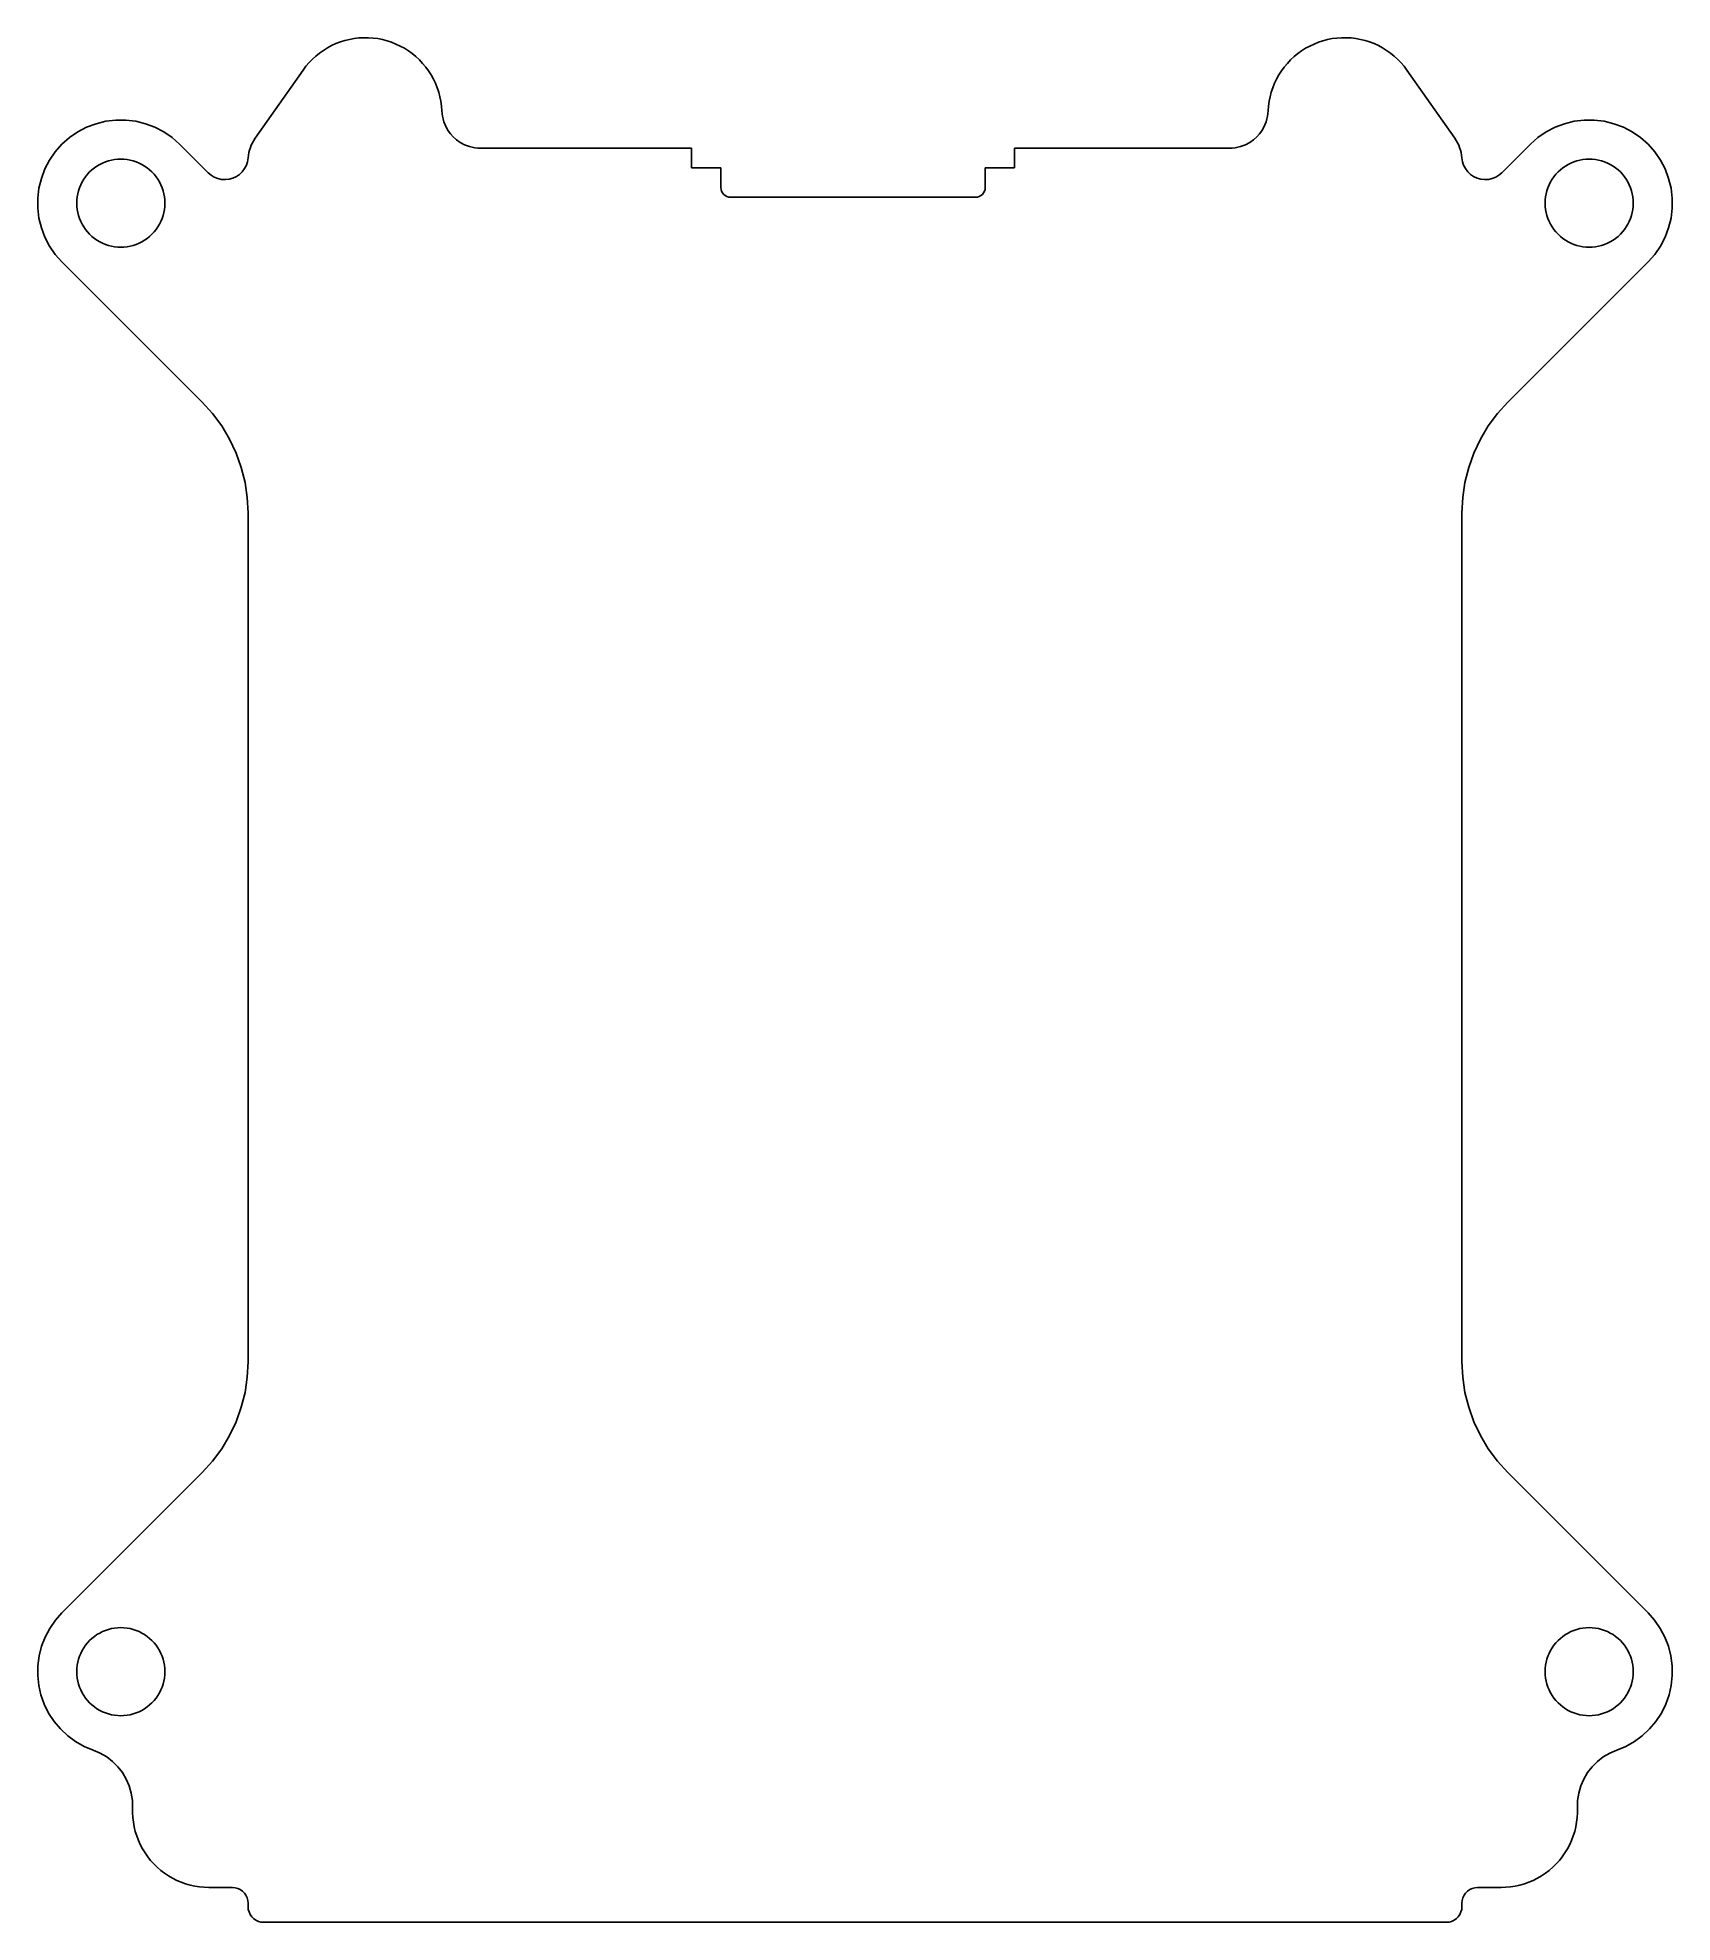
# Model space of a CAD drawing. Extents: x -137 to -53.5, y 848 to 944.3.
import ezdxf

# ---------------------------------------------------------------- set-up
doc = ezdxf.new("R2010")
doc.units = 0
doc.layers.add('CAP', color=7, linetype='CONTINUOUS')

msp = doc.modelspace()

# ---------------------------------------------------------------- linework, layer by layer
at = {"layer": 'CAP'}
for p, q in [((-120.829, 944.216, 0.01), (-121.067, 944.172, 0.01)), ((-120.59, 944.244, 0.01), (-120.829, 944.216, 0.01)), ((-120.348, 944.258, 0.01), (-120.59, 944.244, 0.01)), ((-120.104, 944.256, 0.01), (-120.348, 944.258, 0.01)), ((-119.861, 944.24, 0.01), (-120.104, 944.256, 0.01)), ((-119.623, 944.209, 0.01), (-119.861, 944.24, 0.01)), ((-119.386, 944.162, 0.01), (-119.623, 944.209, 0.01)), ((-70.877, 944.209, 0.01), (-71.114, 944.162, 0.01)), ((-70.639, 944.24, 0.01), (-70.877, 944.209, 0.01)), ((-70.396, 944.256, 0.01), (-70.639, 944.24, 0.01)), ((-70.152, 944.258, 0.01), (-70.396, 944.256, 0.01)), ((-69.91, 944.244, 0.01), (-70.152, 944.258, 0.01)), ((-69.671, 944.216, 0.01), (-69.91, 944.244, 0.01)), ((-69.433, 944.172, 0.01), (-69.671, 944.216, 0.01)), ((-122.788, 943.321, 0.01), (-122.965, 943.159, 0.01)), ((-122.601, 943.471, 0.01), (-122.788, 943.321, 0.01)), ((-122.403, 943.611, 0.01), (-122.601, 943.471, 0.01)), ((-122.195, 943.739, 0.01), (-122.403, 943.611, 0.01)), ((-121.981, 943.854, 0.01), (-122.195, 943.739, 0.01)), ((-121.762, 943.955, 0.01), (-121.981, 943.854, 0.01)), ((-121.536, 944.041, 0.01), (-121.762, 943.955, 0.01)), ((-121.304, 944.114, 0.01), (-121.536, 944.041, 0.01)), ((-121.067, 944.172, 0.01), (-121.304, 944.114, 0.01)), ((-119.15, 944.101, 0.01), (-119.386, 944.162, 0.01)), ((-118.918, 944.025, 0.01), (-119.15, 944.101, 0.01)), ((-118.694, 943.935, 0.01), (-118.918, 944.025, 0.01)), ((-118.476, 943.832, 0.01), (-118.694, 943.935, 0.01)), ((-118.263, 943.715, 0.01), (-118.476, 943.832, 0.01)), ((-118.057, 943.584, 0.01), (-118.263, 943.715, 0.01)), ((-117.861, 943.442, 0.01), (-118.057, 943.584, 0.01)), ((-117.675, 943.289, 0.01), (-117.861, 943.442, 0.01)), ((-117.499, 943.123, 0.01), (-117.675, 943.289, 0.01)), ((-72.825, 943.289, 0.01), (-73.001, 943.123, 0.01)), ((-72.639, 943.442, 0.01), (-72.825, 943.289, 0.01)), ((-72.443, 943.584, 0.01), (-72.639, 943.442, 0.01)), ((-72.237, 943.715, 0.01), (-72.443, 943.584, 0.01)), ((-72.024, 943.832, 0.01), (-72.237, 943.715, 0.01)), ((-71.806, 943.935, 0.01), (-72.024, 943.832, 0.01)), ((-71.582, 944.025, 0.01), (-71.806, 943.935, 0.01)), ((-71.35, 944.101, 0.01), (-71.582, 944.025, 0.01)), ((-71.114, 944.162, 0.01), (-71.35, 944.101, 0.01)), ((-69.196, 944.114, 0.01), (-69.433, 944.172, 0.01)), ((-68.964, 944.041, 0.01), (-69.196, 944.114, 0.01)), ((-68.738, 943.955, 0.01), (-68.964, 944.041, 0.01)), ((-68.519, 943.854, 0.01), (-68.738, 943.955, 0.01)), ((-68.305, 943.739, 0.01), (-68.519, 943.854, 0.01)), ((-68.097, 943.611, 0.01), (-68.305, 943.739, 0.01)), ((-67.899, 943.471, 0.01), (-68.097, 943.611, 0.01)), ((-67.712, 943.321, 0.01), (-67.899, 943.471, 0.01)), ((-67.535, 943.159, 0.01), (-67.712, 943.321, 0.01)), ((-123.44, 942.604, 0.01), (-125.886, 939.127, 0.01)), ((-123.291, 942.8, 0.01), (-123.44, 942.604, 0.01)), ((-123.133, 942.986, 0.01), (-123.291, 942.8, 0.01)), ((-122.965, 943.159, 0.01), (-123.133, 942.986, 0.01)), ((-117.332, 942.946, 0.01), (-117.499, 943.123, 0.01)), ((-117.176, 942.759, 0.01), (-117.332, 942.946, 0.01)), ((-117.033, 942.564, 0.01), (-117.176, 942.759, 0.01)), ((-116.903, 942.361, 0.01), (-117.033, 942.564, 0.01)), ((-116.785, 942.148, 0.01), (-116.903, 942.361, 0.01)), ((-73.597, 942.361, 0.01), (-73.715, 942.148, 0.01)), ((-73.467, 942.564, 0.01), (-73.597, 942.361, 0.01)), ((-73.324, 942.759, 0.01), (-73.467, 942.564, 0.01)), ((-73.168, 942.946, 0.01), (-73.324, 942.759, 0.01)), ((-73.001, 943.123, 0.01), (-73.168, 942.946, 0.01)), ((-67.367, 942.986, 0.01), (-67.535, 943.159, 0.01)), ((-67.209, 942.8, 0.01), (-67.367, 942.986, 0.01)), ((-67.06, 942.604, 0.01), (-67.209, 942.8, 0.01)), ((-64.614, 939.127, 0.01), (-67.06, 942.604, 0.01)), ((-116.68, 941.928, 0.01), (-116.785, 942.148, 0.01)), ((-116.589, 941.703, 0.01), (-116.68, 941.928, 0.01)), ((-116.513, 941.476, 0.01), (-116.589, 941.703, 0.01)), ((-116.452, 941.245, 0.01), (-116.513, 941.476, 0.01)), ((-73.987, 941.476, 0.01), (-74.048, 941.245, 0.01)), ((-73.911, 941.703, 0.01), (-73.987, 941.476, 0.01)), ((-73.82, 941.928, 0.01), (-73.911, 941.703, 0.01)), ((-73.715, 942.148, 0.01), (-73.82, 941.928, 0.01)), ((-116.405, 941.009, 0.01), (-116.452, 941.245, 0.01)), ((-116.372, 940.769, 0.01), (-116.405, 941.009, 0.01)), ((-116.354, 940.525, 0.01), (-116.372, 940.769, 0.01)), ((-116.343, 940.388, 0.01), (-116.354, 940.525, 0.01)), ((-116.323, 940.25, 0.01), (-116.343, 940.388, 0.01)), ((-74.157, 940.388, 0.01), (-74.177, 940.25, 0.01)), ((-74.146, 940.525, 0.01), (-74.157, 940.388, 0.01)), ((-74.128, 940.769, 0.01), (-74.146, 940.525, 0.01)), ((-74.095, 941.009, 0.01), (-74.128, 940.769, 0.01)), ((-74.048, 941.245, 0.01), (-74.095, 941.009, 0.01)), ((-134.948, 939.447, 0.01), (-135.371, 939.154, 0.01)), ((-134.495, 939.684, 0.01), (-134.948, 939.447, 0.01)), ((-134.013, 939.867, 0.01), (-134.495, 939.684, 0.01)), ((-133.517, 939.989, 0.01), (-134.013, 939.867, 0.01)), ((-133.005, 940.052, 0.01), (-133.517, 939.989, 0.01)), ((-132.495, 940.052, 0.01), (-133.005, 940.052, 0.01)), ((-131.983, 939.989, 0.01), (-132.495, 940.052, 0.01)), ((-131.487, 939.867, 0.01), (-131.983, 939.989, 0.01)), ((-131.005, 939.684, 0.01), (-131.487, 939.867, 0.01)), ((-130.552, 939.447, 0.01), (-131.005, 939.684, 0.01)), ((-130.133, 939.158, 0.01), (-130.552, 939.447, 0.01)), ((-116.292, 940.108, 0.01), (-116.323, 940.25, 0.01)), ((-116.248, 939.963, 0.01), (-116.292, 940.108, 0.01)), ((-116.19, 939.812, 0.01), (-116.248, 939.963, 0.01)), ((-116.114, 939.658, 0.01), (-116.19, 939.812, 0.01)), ((-116.021, 939.501, 0.01), (-116.114, 939.658, 0.01)), ((-115.905, 939.346, 0.01), (-116.021, 939.501, 0.01)), ((-74.479, 939.501, 0.01), (-74.595, 939.346, 0.01)), ((-74.386, 939.658, 0.01), (-74.479, 939.501, 0.01)), ((-74.31, 939.812, 0.01), (-74.386, 939.658, 0.01)), ((-74.252, 939.963, 0.01), (-74.31, 939.812, 0.01)), ((-74.208, 940.108, 0.01), (-74.252, 939.963, 0.01)), ((-74.177, 940.25, 0.01), (-74.208, 940.108, 0.01)), ((-59.948, 939.447, 0.01), (-60.367, 939.158, 0.01)), ((-59.495, 939.684, 0.01), (-59.948, 939.447, 0.01)), ((-59.013, 939.867, 0.01), (-59.495, 939.684, 0.01)), ((-58.517, 939.989, 0.01), (-59.013, 939.867, 0.01)), ((-58.005, 940.052, 0.01), (-58.517, 939.989, 0.01)), ((-57.495, 940.052, 0.01), (-58.005, 940.052, 0.01)), ((-56.983, 939.989, 0.01), (-57.495, 940.052, 0.01)), ((-56.487, 939.867, 0.01), (-56.983, 939.989, 0.01)), ((-56.005, 939.684, 0.01), (-56.487, 939.867, 0.01)), ((-55.552, 939.447, 0.01), (-56.005, 939.684, 0.01)), ((-55.129, 939.154, 0.01), (-55.552, 939.447, 0.01)), ((-136.095, 938.43, 0.01), (-136.387, 938.007, 0.01)), ((-135.755, 938.815, 0.01), (-136.095, 938.43, 0.01)), ((-135.371, 939.154, 0.01), (-135.755, 938.815, 0.01)), ((-129.745, 938.815, 0.01), (-130.133, 939.158, 0.01)), ((-128.29, 937.36, 0.01), (-129.745, 938.815, 0.01)), ((-126.175, 938.519, 0.01), (-126.207, 938.388, 0.01)), ((-126.134, 938.648, 0.01), (-126.175, 938.519, 0.01)), ((-126.084, 938.774, 0.01), (-126.134, 938.648, 0.01)), ((-126.026, 938.895, 0.01), (-126.084, 938.774, 0.01)), ((-125.96, 939.013, 0.01), (-126.026, 938.895, 0.01)), ((-125.886, 939.127, 0.01), (-125.96, 939.013, 0.01)), ((-115.767, 939.192, 0.01), (-115.905, 939.346, 0.01)), ((-115.603, 939.047, 0.01), (-115.767, 939.192, 0.01)), ((-115.412, 938.911, 0.01), (-115.603, 939.047, 0.01)), ((-115.19, 938.792, 0.01), (-115.412, 938.911, 0.01)), ((-114.939, 938.696, 0.01), (-115.19, 938.792, 0.01)), ((-114.661, 938.636, 0.01), (-114.939, 938.696, 0.01)), ((-114.512, 938.619, 0.01), (-114.661, 938.636, 0.01)), ((-114.355, 938.609, 0.01), (-114.512, 938.619, 0.01)), ((-103.6, 938.609, 0.01), (-114.355, 938.609, 0.01)), ((-103.6, 937.609, 0.01), (-103.6, 938.609, 0.01)), ((-76.145, 938.609, 0.01), (-87.1, 938.609, 0.01)), ((-87.1, 938.609, 0.01), (-87.1, 937.609, 0.01)), ((-75.988, 938.619, 0.01), (-76.145, 938.609, 0.01)), ((-75.839, 938.636, 0.01), (-75.988, 938.619, 0.01)), ((-75.561, 938.696, 0.01), (-75.839, 938.636, 0.01)), ((-75.31, 938.792, 0.01), (-75.561, 938.696, 0.01)), ((-75.088, 938.911, 0.01), (-75.31, 938.792, 0.01)), ((-74.897, 939.047, 0.01), (-75.088, 938.911, 0.01)), ((-74.733, 939.192, 0.01), (-74.897, 939.047, 0.01)), ((-74.595, 939.346, 0.01), (-74.733, 939.192, 0.01)), ((-64.54, 939.013, 0.01), (-64.614, 939.127, 0.01)), ((-64.474, 938.895, 0.01), (-64.54, 939.013, 0.01)), ((-64.416, 938.774, 0.01), (-64.474, 938.895, 0.01)), ((-64.366, 938.648, 0.01), (-64.416, 938.774, 0.01)), ((-64.325, 938.519, 0.01), (-64.366, 938.648, 0.01)), ((-64.293, 938.388, 0.01), (-64.325, 938.519, 0.01)), ((-60.755, 938.815, 0.01), (-62.21, 937.36, 0.01)), ((-60.367, 939.158, 0.01), (-60.755, 938.815, 0.01)), ((-54.745, 938.815, 0.01), (-55.129, 939.154, 0.01)), ((-54.405, 938.43, 0.01), (-54.745, 938.815, 0.01)), ((-54.113, 938.007, 0.01), (-54.405, 938.43, 0.01)), ((-136.625, 937.554, 0.01), (-136.808, 937.073, 0.01)), ((-136.387, 938.007, 0.01), (-136.625, 937.554, 0.01)), ((-134.341, 937.4, 0.01), (-134.222, 937.51, 0.01)), ((-134.222, 937.51, 0.01), (-134.098, 937.611, 0.01)), ((-134.098, 937.611, 0.01), (-133.967, 937.702, 0.01)), ((-133.967, 937.702, 0.01), (-133.829, 937.784, 0.01)), ((-133.829, 937.784, 0.01), (-133.684, 937.856, 0.01)), ((-133.684, 937.856, 0.01), (-133.535, 937.918, 0.01)), ((-133.535, 937.918, 0.01), (-133.385, 937.968, 0.01)), ((-133.385, 937.968, 0.01), (-133.229, 938.007, 0.01)), ((-133.229, 938.007, 0.01), (-133.07, 938.036, 0.01)), ((-133.07, 938.036, 0.01), (-132.909, 938.054, 0.01)), ((-132.909, 938.054, 0.01), (-132.75, 938.059, 0.01)), ((-132.75, 938.059, 0.01), (-132.591, 938.054, 0.01)), ((-132.591, 938.054, 0.01), (-132.43, 938.036, 0.01)), ((-132.43, 938.036, 0.01), (-132.271, 938.007, 0.01)), ((-132.271, 938.007, 0.01), (-132.115, 937.968, 0.01)), ((-132.115, 937.968, 0.01), (-131.965, 937.918, 0.01)), ((-131.965, 937.918, 0.01), (-131.816, 937.856, 0.01)), ((-131.816, 937.856, 0.01), (-131.671, 937.784, 0.01)), ((-131.671, 937.784, 0.01), (-131.533, 937.702, 0.01)), ((-131.533, 937.702, 0.01), (-131.402, 937.611, 0.01)), ((-131.402, 937.611, 0.01), (-131.278, 937.51, 0.01)), ((-131.278, 937.51, 0.01), (-131.159, 937.4, 0.01)), ((-126.426, 937.569, 0.01), (-126.543, 937.413, 0.01)), ((-126.336, 937.742, 0.01), (-126.426, 937.569, 0.01)), ((-126.276, 937.926, 0.01), (-126.336, 937.742, 0.01)), ((-126.245, 938.121, 0.01), (-126.276, 937.926, 0.01)), ((-126.23, 938.256, 0.01), (-126.245, 938.121, 0.01)), ((-126.207, 938.388, 0.01), (-126.23, 938.256, 0.01)), ((-102.1, 937.609, 0.01), (-103.6, 937.609, 0.01)), ((-102.1, 936.609, 0.01), (-102.1, 937.609, 0.01)), ((-87.1, 937.609, 0.01), (-88.6, 937.609, 0.01)), ((-88.6, 937.609, 0.01), (-88.6, 936.609, 0.01)), ((-64.27, 938.256, 0.01), (-64.293, 938.388, 0.01)), ((-64.255, 938.121, 0.01), (-64.27, 938.256, 0.01)), ((-64.224, 937.926, 0.01), (-64.255, 938.121, 0.01)), ((-64.164, 937.742, 0.01), (-64.224, 937.926, 0.01)), ((-64.074, 937.569, 0.01), (-64.164, 937.742, 0.01)), ((-63.957, 937.413, 0.01), (-64.074, 937.569, 0.01)), ((-59.341, 937.4, 0.01), (-59.222, 937.51, 0.01)), ((-59.222, 937.51, 0.01), (-59.098, 937.611, 0.01)), ((-59.098, 937.611, 0.01), (-58.967, 937.702, 0.01)), ((-58.967, 937.702, 0.01), (-58.829, 937.784, 0.01)), ((-58.829, 937.784, 0.01), (-58.684, 937.856, 0.01)), ((-58.684, 937.856, 0.01), (-58.535, 937.918, 0.01)), ((-58.535, 937.918, 0.01), (-58.385, 937.968, 0.01)), ((-58.385, 937.968, 0.01), (-58.229, 938.007, 0.01)), ((-58.229, 938.007, 0.01), (-58.07, 938.036, 0.01)), ((-58.07, 938.036, 0.01), (-57.909, 938.054, 0.01)), ((-57.909, 938.054, 0.01), (-57.75, 938.059, 0.01)), ((-57.75, 938.059, 0.01), (-57.591, 938.054, 0.01)), ((-57.591, 938.054, 0.01), (-57.43, 938.036, 0.01)), ((-57.43, 938.036, 0.01), (-57.271, 938.007, 0.01)), ((-57.271, 938.007, 0.01), (-57.115, 937.968, 0.01)), ((-57.115, 937.968, 0.01), (-56.965, 937.918, 0.01)), ((-56.965, 937.918, 0.01), (-56.816, 937.856, 0.01)), ((-56.816, 937.856, 0.01), (-56.671, 937.784, 0.01)), ((-56.671, 937.784, 0.01), (-56.533, 937.702, 0.01)), ((-56.533, 937.702, 0.01), (-56.402, 937.611, 0.01)), ((-56.402, 937.611, 0.01), (-56.278, 937.51, 0.01)), ((-56.278, 937.51, 0.01), (-56.159, 937.4, 0.01)), ((-53.875, 937.554, 0.01), (-54.113, 938.007, 0.01)), ((-53.692, 937.073, 0.01), (-53.875, 937.554, 0.01)), ((-136.93, 936.577, 0.01), (-136.992, 936.065, 0.01)), ((-136.808, 937.073, 0.01), (-136.93, 936.577, 0.01)), ((-134.909, 936.444, 0.01), (-134.858, 936.595, 0.01)), ((-134.858, 936.595, 0.01), (-134.797, 936.743, 0.01)), ((-134.797, 936.743, 0.01), (-134.724, 936.888, 0.01)), ((-134.724, 936.888, 0.01), (-134.642, 937.027, 0.01)), ((-134.642, 937.027, 0.01), (-134.551, 937.157, 0.01)), ((-134.551, 937.157, 0.01), (-134.451, 937.282, 0.01)), ((-134.451, 937.282, 0.01), (-134.341, 937.4, 0.01)), ((-131.159, 937.4, 0.01), (-131.049, 937.282, 0.01)), ((-131.049, 937.282, 0.01), (-130.949, 937.157, 0.01)), ((-130.949, 937.157, 0.01), (-130.858, 937.027, 0.01)), ((-130.858, 937.027, 0.01), (-130.776, 936.888, 0.01)), ((-130.776, 936.888, 0.01), (-130.703, 936.743, 0.01)), ((-130.703, 936.743, 0.01), (-130.642, 936.595, 0.01)), ((-130.642, 936.595, 0.01), (-130.591, 936.444, 0.01)), ((-128.139, 937.232, 0.01), (-128.29, 937.36, 0.01)), ((-127.973, 937.133, 0.01), (-128.139, 937.232, 0.01)), ((-127.792, 937.061, 0.01), (-127.973, 937.133, 0.01)), ((-127.601, 937.019, 0.01), (-127.792, 937.061, 0.01)), ((-127.405, 937.009, 0.01), (-127.601, 937.019, 0.01)), ((-127.211, 937.031, 0.01), (-127.405, 937.009, 0.01)), ((-127.023, 937.084, 0.01), (-127.211, 937.031, 0.01)), ((-126.846, 937.167, 0.01), (-127.023, 937.084, 0.01)), ((-126.685, 937.278, 0.01), (-126.846, 937.167, 0.01)), ((-126.543, 937.413, 0.01), (-126.685, 937.278, 0.01)), ((-102.09, 936.51, 0.01), (-102.1, 936.609, 0.01)), ((-102.062, 936.418, 0.01), (-102.09, 936.51, 0.01)), ((-88.61, 936.51, 0.01), (-88.638, 936.418, 0.01)), ((-88.6, 936.609, 0.01), (-88.61, 936.51, 0.01)), ((-63.815, 937.278, 0.01), (-63.957, 937.413, 0.01)), ((-63.654, 937.167, 0.01), (-63.815, 937.278, 0.01)), ((-63.477, 937.084, 0.01), (-63.654, 937.167, 0.01)), ((-63.289, 937.031, 0.01), (-63.477, 937.084, 0.01)), ((-63.095, 937.009, 0.01), (-63.289, 937.031, 0.01)), ((-62.899, 937.019, 0.01), (-63.095, 937.009, 0.01)), ((-62.708, 937.061, 0.01), (-62.899, 937.019, 0.01)), ((-62.527, 937.133, 0.01), (-62.708, 937.061, 0.01)), ((-62.361, 937.232, 0.01), (-62.527, 937.133, 0.01)), ((-62.21, 937.36, 0.01), (-62.361, 937.232, 0.01)), ((-59.909, 936.444, 0.01), (-59.858, 936.595, 0.01)), ((-59.858, 936.595, 0.01), (-59.797, 936.743, 0.01)), ((-59.797, 936.743, 0.01), (-59.724, 936.888, 0.01)), ((-59.724, 936.888, 0.01), (-59.642, 937.027, 0.01)), ((-59.642, 937.027, 0.01), (-59.551, 937.157, 0.01)), ((-59.551, 937.157, 0.01), (-59.451, 937.282, 0.01)), ((-59.451, 937.282, 0.01), (-59.341, 937.4, 0.01)), ((-56.159, 937.4, 0.01), (-56.049, 937.282, 0.01)), ((-56.049, 937.282, 0.01), (-55.949, 937.157, 0.01)), ((-55.949, 937.157, 0.01), (-55.858, 937.027, 0.01)), ((-55.858, 937.027, 0.01), (-55.776, 936.888, 0.01)), ((-55.776, 936.888, 0.01), (-55.703, 936.743, 0.01)), ((-55.703, 936.743, 0.01), (-55.642, 936.595, 0.01)), ((-55.642, 936.595, 0.01), (-55.591, 936.444, 0.01)), ((-53.57, 936.577, 0.01), (-53.692, 937.073, 0.01)), ((-53.508, 936.065, 0.01), (-53.57, 936.577, 0.01)), ((-136.992, 936.065, 0.01), (-136.992, 935.554, 0.01)), ((-136.992, 935.554, 0.01), (-136.93, 935.042, 0.01)), ((-135, 935.809, 0.01), (-134.993, 935.973, 0.01)), ((-134.993, 935.645, 0.01), (-135, 935.809, 0.01)), ((-134.993, 935.973, 0.01), (-134.976, 936.134, 0.01)), ((-134.976, 935.485, 0.01), (-134.993, 935.645, 0.01)), ((-134.976, 936.134, 0.01), (-134.948, 936.291, 0.01)), ((-134.948, 936.291, 0.01), (-134.909, 936.444, 0.01)), ((-130.591, 936.444, 0.01), (-130.552, 936.291, 0.01)), ((-130.552, 936.291, 0.01), (-130.524, 936.134, 0.01)), ((-130.524, 936.134, 0.01), (-130.507, 935.973, 0.01)), ((-130.507, 935.645, 0.01), (-130.524, 935.485, 0.01)), ((-130.507, 935.973, 0.01), (-130.5, 935.809, 0.01)), ((-130.5, 935.809, 0.01), (-130.507, 935.645, 0.01)), ((-102.016, 936.332, 0.01), (-102.062, 936.418, 0.01)), ((-101.954, 936.256, 0.01), (-102.016, 936.332, 0.01)), ((-101.878, 936.194, 0.01), (-101.954, 936.256, 0.01)), ((-101.791, 936.148, 0.01), (-101.878, 936.194, 0.01)), ((-101.699, 936.12, 0.01), (-101.791, 936.148, 0.01)), ((-101.6, 936.109, 0.01), (-101.699, 936.12, 0.01)), ((-89.1, 936.109, 0.01), (-101.6, 936.109, 0.01)), ((-89.001, 936.12, 0.01), (-89.1, 936.109, 0.01)), ((-88.909, 936.148, 0.01), (-89.001, 936.12, 0.01)), ((-88.822, 936.194, 0.01), (-88.909, 936.148, 0.01)), ((-88.746, 936.256, 0.01), (-88.822, 936.194, 0.01)), ((-88.684, 936.332, 0.01), (-88.746, 936.256, 0.01)), ((-88.638, 936.418, 0.01), (-88.684, 936.332, 0.01)), ((-60, 935.809, 0.01), (-59.993, 935.973, 0.01)), ((-59.993, 935.645, 0.01), (-60, 935.809, 0.01)), ((-59.993, 935.973, 0.01), (-59.976, 936.134, 0.01)), ((-59.976, 935.485, 0.01), (-59.993, 935.645, 0.01)), ((-59.976, 936.134, 0.01), (-59.948, 936.291, 0.01)), ((-59.948, 936.291, 0.01), (-59.909, 936.444, 0.01)), ((-55.591, 936.444, 0.01), (-55.552, 936.291, 0.01)), ((-55.552, 936.291, 0.01), (-55.524, 936.134, 0.01)), ((-55.524, 936.134, 0.01), (-55.507, 935.973, 0.01)), ((-55.507, 935.645, 0.01), (-55.524, 935.485, 0.01)), ((-55.507, 935.973, 0.01), (-55.5, 935.809, 0.01)), ((-55.5, 935.809, 0.01), (-55.507, 935.645, 0.01)), ((-53.57, 935.042, 0.01), (-53.508, 935.554, 0.01)), ((-53.508, 935.554, 0.01), (-53.508, 936.065, 0.01)), ((-136.93, 935.042, 0.01), (-136.808, 934.546, 0.01)), ((-134.948, 935.328, 0.01), (-134.976, 935.485, 0.01)), ((-134.909, 935.175, 0.01), (-134.948, 935.328, 0.01)), ((-134.858, 935.024, 0.01), (-134.909, 935.175, 0.01)), ((-134.797, 934.876, 0.01), (-134.858, 935.024, 0.01)), ((-134.724, 934.731, 0.01), (-134.797, 934.876, 0.01)), ((-134.642, 934.592, 0.01), (-134.724, 934.731, 0.01)), ((-134.551, 934.461, 0.01), (-134.642, 934.592, 0.01)), ((-130.858, 934.592, 0.01), (-130.949, 934.461, 0.01)), ((-130.776, 934.731, 0.01), (-130.858, 934.592, 0.01)), ((-130.703, 934.876, 0.01), (-130.776, 934.731, 0.01)), ((-130.642, 935.024, 0.01), (-130.703, 934.876, 0.01)), ((-130.591, 935.175, 0.01), (-130.642, 935.024, 0.01)), ((-130.552, 935.328, 0.01), (-130.591, 935.175, 0.01)), ((-130.524, 935.485, 0.01), (-130.552, 935.328, 0.01)), ((-59.948, 935.328, 0.01), (-59.976, 935.485, 0.01)), ((-59.909, 935.175, 0.01), (-59.948, 935.328, 0.01)), ((-59.858, 935.024, 0.01), (-59.909, 935.175, 0.01)), ((-59.797, 934.876, 0.01), (-59.858, 935.024, 0.01)), ((-59.724, 934.731, 0.01), (-59.797, 934.876, 0.01)), ((-59.642, 934.592, 0.01), (-59.724, 934.731, 0.01)), ((-59.551, 934.461, 0.01), (-59.642, 934.592, 0.01)), ((-55.858, 934.592, 0.01), (-55.949, 934.461, 0.01)), ((-55.776, 934.731, 0.01), (-55.858, 934.592, 0.01)), ((-55.703, 934.876, 0.01), (-55.776, 934.731, 0.01)), ((-55.642, 935.024, 0.01), (-55.703, 934.876, 0.01)), ((-55.591, 935.175, 0.01), (-55.642, 935.024, 0.01)), ((-55.552, 935.328, 0.01), (-55.591, 935.175, 0.01)), ((-55.524, 935.485, 0.01), (-55.552, 935.328, 0.01)), ((-53.692, 934.546, 0.01), (-53.57, 935.042, 0.01)), ((-136.808, 934.546, 0.01), (-136.625, 934.065, 0.01)), ((-136.625, 934.065, 0.01), (-136.388, 933.612, 0.01)), ((-136.388, 933.612, 0.01), (-136.098, 933.193, 0.01)), ((-134.451, 934.337, 0.01), (-134.551, 934.461, 0.01)), ((-134.341, 934.219, 0.01), (-134.451, 934.337, 0.01)), ((-134.222, 934.109, 0.01), (-134.341, 934.219, 0.01)), ((-134.098, 934.008, 0.01), (-134.222, 934.109, 0.01)), ((-133.967, 933.917, 0.01), (-134.098, 934.008, 0.01)), ((-133.829, 933.835, 0.01), (-133.967, 933.917, 0.01)), ((-133.684, 933.763, 0.01), (-133.829, 933.835, 0.01)), ((-133.535, 933.701, 0.01), (-133.684, 933.763, 0.01)), ((-133.385, 933.651, 0.01), (-133.535, 933.701, 0.01)), ((-133.229, 933.611, 0.01), (-133.385, 933.651, 0.01)), ((-133.07, 933.583, 0.01), (-133.229, 933.611, 0.01)), ((-132.271, 933.611, 0.01), (-132.43, 933.583, 0.01)), ((-132.115, 933.651, 0.01), (-132.271, 933.611, 0.01)), ((-131.965, 933.701, 0.01), (-132.115, 933.651, 0.01)), ((-131.816, 933.763, 0.01), (-131.965, 933.701, 0.01)), ((-131.671, 933.835, 0.01), (-131.816, 933.763, 0.01)), ((-131.533, 933.917, 0.01), (-131.671, 933.835, 0.01)), ((-131.402, 934.008, 0.01), (-131.533, 933.917, 0.01)), ((-131.278, 934.109, 0.01), (-131.402, 934.008, 0.01)), ((-131.159, 934.219, 0.01), (-131.278, 934.109, 0.01)), ((-131.049, 934.337, 0.01), (-131.159, 934.219, 0.01)), ((-130.949, 934.461, 0.01), (-131.049, 934.337, 0.01)), ((-59.451, 934.337, 0.01), (-59.551, 934.461, 0.01)), ((-59.341, 934.219, 0.01), (-59.451, 934.337, 0.01)), ((-59.222, 934.109, 0.01), (-59.341, 934.219, 0.01)), ((-59.098, 934.008, 0.01), (-59.222, 934.109, 0.01)), ((-58.967, 933.917, 0.01), (-59.098, 934.008, 0.01)), ((-58.829, 933.835, 0.01), (-58.967, 933.917, 0.01)), ((-58.684, 933.763, 0.01), (-58.829, 933.835, 0.01)), ((-58.535, 933.701, 0.01), (-58.684, 933.763, 0.01)), ((-58.385, 933.651, 0.01), (-58.535, 933.701, 0.01)), ((-58.229, 933.611, 0.01), (-58.385, 933.651, 0.01)), ((-58.07, 933.583, 0.01), (-58.229, 933.611, 0.01)), ((-57.271, 933.611, 0.01), (-57.43, 933.583, 0.01)), ((-57.115, 933.651, 0.01), (-57.271, 933.611, 0.01)), ((-56.965, 933.701, 0.01), (-57.115, 933.651, 0.01)), ((-56.816, 933.763, 0.01), (-56.965, 933.701, 0.01)), ((-56.671, 933.835, 0.01), (-56.816, 933.763, 0.01)), ((-56.533, 933.917, 0.01), (-56.671, 933.835, 0.01)), ((-56.402, 934.008, 0.01), (-56.533, 933.917, 0.01)), ((-56.278, 934.109, 0.01), (-56.402, 934.008, 0.01)), ((-56.159, 934.219, 0.01), (-56.278, 934.109, 0.01)), ((-56.049, 934.337, 0.01), (-56.159, 934.219, 0.01)), ((-55.949, 934.461, 0.01), (-56.049, 934.337, 0.01)), ((-54.402, 933.193, 0.01), (-54.112, 933.612, 0.01)), ((-54.112, 933.612, 0.01), (-53.875, 934.065, 0.01)), ((-53.875, 934.065, 0.01), (-53.692, 934.546, 0.01)), ((-136.098, 933.193, 0.01), (-135.755, 932.804, 0.01)), ((-135.755, 932.804, 0.01), (-128.593, 925.642, 0.01)), ((-132.909, 933.565, 0.01), (-133.07, 933.583, 0.01)), ((-132.75, 933.559, 0.01), (-132.909, 933.565, 0.01)), ((-132.591, 933.565, 0.01), (-132.75, 933.559, 0.01)), ((-132.43, 933.583, 0.01), (-132.591, 933.565, 0.01)), ((-61.907, 925.642, 0.01), (-54.745, 932.804, 0.01)), ((-57.909, 933.565, 0.01), (-58.07, 933.583, 0.01)), ((-57.75, 933.559, 0.01), (-57.909, 933.565, 0.01)), ((-57.591, 933.565, 0.01), (-57.75, 933.559, 0.01)), ((-57.43, 933.583, 0.01), (-57.591, 933.565, 0.01)), ((-54.745, 932.804, 0.01), (-54.402, 933.193, 0.01)), ((-128.593, 925.642, 0.01), (-128.064, 925.057, 0.01)), ((-128.064, 925.057, 0.01), (-127.598, 924.43, 0.01)), ((-62.902, 924.43, 0.01), (-62.436, 925.057, 0.01)), ((-62.436, 925.057, 0.01), (-61.907, 925.642, 0.01)), ((-127.598, 924.43, 0.01), (-127.195, 923.756, 0.01)), ((-63.305, 923.756, 0.01), (-62.902, 924.43, 0.01)), ((-127.195, 923.756, 0.01), (-126.859, 923.047, 0.01)), ((-126.859, 923.047, 0.01), (-126.595, 922.308, 0.01)), ((-63.905, 922.308, 0.01), (-63.641, 923.047, 0.01)), ((-63.641, 923.047, 0.01), (-63.305, 923.756, 0.01)), ((-126.595, 922.308, 0.01), (-126.404, 921.546, 0.01)), ((-64.096, 921.546, 0.01), (-63.905, 922.308, 0.01)), ((-126.404, 921.546, 0.01), (-126.289, 920.773, 0.01)), ((-64.211, 920.773, 0.01), (-64.096, 921.546, 0.01)), ((-126.289, 920.773, 0.01), (-126.25, 919.985, 0.01)), ((-64.25, 919.985, 0.01), (-64.211, 920.773, 0.01)), ((-126.25, 919.985, 0.01), (-126.25, 876.634, 0.009)), ((-64.25, 876.634, 0.009), (-64.25, 919.985, 0.01)), ((-126.25, 876.634, 0.009), (-126.289, 875.846, 0.009)), ((-64.211, 875.846, 0.009), (-64.25, 876.634, 0.009)), ((-126.404, 875.073, 0.009), (-126.595, 874.311, 0.009)), ((-126.289, 875.846, 0.009), (-126.404, 875.073, 0.009)), ((-64.096, 875.073, 0.009), (-64.211, 875.846, 0.009)), ((-63.905, 874.311, 0.009), (-64.096, 875.073, 0.009)), ((-126.595, 874.311, 0.009), (-126.859, 873.572, 0.009)), ((-63.641, 873.572, 0.009), (-63.905, 874.311, 0.009)), ((-126.859, 873.572, 0.009), (-127.195, 872.863, 0.009)), ((-63.305, 872.863, 0.009), (-63.641, 873.572, 0.009)), ((-127.598, 872.189, 0.009), (-128.064, 871.562, 0.009)), ((-127.195, 872.863, 0.009), (-127.598, 872.189, 0.009)), ((-62.902, 872.189, 0.009), (-63.305, 872.863, 0.009)), ((-62.436, 871.562, 0.009), (-62.902, 872.189, 0.009)), ((-128.064, 871.562, 0.009), (-128.593, 870.977, 0.009)), ((-61.907, 870.977, 0.009), (-62.436, 871.562, 0.009)), ((-128.593, 870.977, 0.009), (-135.755, 863.815, 0.009)), ((-54.745, 863.815, 0.009), (-61.907, 870.977, 0.009)), ((-136.093, 863.434, 0.009), (-136.379, 863.022, 0.009)), ((-135.755, 863.815, 0.009), (-136.093, 863.434, 0.009)), ((-54.407, 863.434, 0.009), (-54.745, 863.815, 0.009)), ((-54.121, 863.022, 0.009), (-54.407, 863.434, 0.009)), ((-136.614, 862.577, 0.009), (-136.798, 862.105, 0.009)), ((-136.379, 863.022, 0.009), (-136.614, 862.577, 0.009)), ((-134.451, 862.282, 0.009), (-134.341, 862.4, 0.009)), ((-134.341, 862.4, 0.009), (-134.222, 862.51, 0.009)), ((-134.222, 862.51, 0.009), (-134.098, 862.611, 0.009)), ((-134.098, 862.611, 0.009), (-133.967, 862.702, 0.009)), ((-133.967, 862.702, 0.009), (-133.829, 862.784, 0.009)), ((-133.829, 862.784, 0.009), (-133.684, 862.856, 0.009)), ((-133.684, 862.856, 0.009), (-133.535, 862.918, 0.009)), ((-133.535, 862.918, 0.009), (-133.385, 862.968, 0.009)), ((-133.385, 862.968, 0.009), (-133.229, 863.007, 0.009)), ((-133.229, 863.007, 0.009), (-133.07, 863.036, 0.009)), ((-133.07, 863.036, 0.009), (-132.909, 863.054, 0.009)), ((-132.909, 863.054, 0.009), (-132.75, 863.059, 0.009)), ((-132.75, 863.059, 0.009), (-132.591, 863.054, 0.009)), ((-132.591, 863.054, 0.009), (-132.43, 863.036, 0.009)), ((-132.43, 863.036, 0.009), (-132.271, 863.007, 0.009)), ((-132.271, 863.007, 0.009), (-132.115, 862.968, 0.009)), ((-132.115, 862.968, 0.009), (-131.965, 862.918, 0.009)), ((-131.965, 862.918, 0.009), (-131.816, 862.856, 0.009)), ((-131.816, 862.856, 0.009), (-131.671, 862.784, 0.009)), ((-131.671, 862.784, 0.009), (-131.533, 862.702, 0.009)), ((-131.533, 862.702, 0.009), (-131.402, 862.611, 0.009)), ((-131.402, 862.611, 0.009), (-131.278, 862.51, 0.009)), ((-131.278, 862.51, 0.009), (-131.159, 862.4, 0.009)), ((-131.159, 862.4, 0.009), (-131.049, 862.282, 0.009)), ((-59.451, 862.282, 0.009), (-59.341, 862.4, 0.009)), ((-59.341, 862.4, 0.009), (-59.222, 862.51, 0.009)), ((-59.222, 862.51, 0.009), (-59.098, 862.611, 0.009)), ((-59.098, 862.611, 0.009), (-58.967, 862.702, 0.009)), ((-58.967, 862.702, 0.009), (-58.829, 862.784, 0.009)), ((-58.829, 862.784, 0.009), (-58.684, 862.856, 0.009)), ((-58.684, 862.856, 0.009), (-58.535, 862.918, 0.009)), ((-58.535, 862.918, 0.009), (-58.385, 862.968, 0.009)), ((-58.385, 862.968, 0.009), (-58.229, 863.007, 0.009)), ((-58.229, 863.007, 0.009), (-58.07, 863.036, 0.009)), ((-58.07, 863.036, 0.009), (-57.909, 863.054, 0.009)), ((-57.909, 863.054, 0.009), (-57.75, 863.059, 0.009)), ((-57.75, 863.059, 0.009), (-57.591, 863.054, 0.009)), ((-57.591, 863.054, 0.009), (-57.43, 863.036, 0.009)), ((-57.43, 863.036, 0.009), (-57.271, 863.007, 0.009)), ((-57.271, 863.007, 0.009), (-57.115, 862.968, 0.009)), ((-57.115, 862.968, 0.009), (-56.965, 862.918, 0.009)), ((-56.965, 862.918, 0.009), (-56.816, 862.856, 0.009)), ((-56.816, 862.856, 0.009), (-56.671, 862.784, 0.009)), ((-56.671, 862.784, 0.009), (-56.533, 862.702, 0.009)), ((-56.533, 862.702, 0.009), (-56.402, 862.611, 0.009)), ((-56.402, 862.611, 0.009), (-56.278, 862.51, 0.009)), ((-56.278, 862.51, 0.009), (-56.159, 862.4, 0.009)), ((-56.159, 862.4, 0.009), (-56.049, 862.282, 0.009)), ((-53.886, 862.577, 0.009), (-54.121, 863.022, 0.009)), ((-53.702, 862.105, 0.009), (-53.886, 862.577, 0.009)), ((-136.922, 861.618, 0.009), (-136.989, 861.116, 0.009)), ((-136.798, 862.105, 0.009), (-136.922, 861.618, 0.009)), ((-134.948, 861.291, 0.009), (-134.909, 861.444, 0.009)), ((-134.909, 861.444, 0.009), (-134.858, 861.595, 0.009)), ((-134.858, 861.595, 0.009), (-134.797, 861.743, 0.009)), ((-134.797, 861.743, 0.009), (-134.724, 861.888, 0.009)), ((-134.724, 861.888, 0.009), (-134.642, 862.027, 0.009)), ((-134.642, 862.027, 0.009), (-134.551, 862.157, 0.009)), ((-134.551, 862.157, 0.009), (-134.451, 862.282, 0.009)), ((-131.049, 862.282, 0.009), (-130.949, 862.157, 0.009)), ((-130.949, 862.157, 0.009), (-130.858, 862.027, 0.009)), ((-130.858, 862.027, 0.009), (-130.776, 861.888, 0.009)), ((-130.776, 861.888, 0.009), (-130.703, 861.743, 0.009)), ((-130.703, 861.743, 0.009), (-130.642, 861.595, 0.009)), ((-130.642, 861.595, 0.009), (-130.591, 861.444, 0.009)), ((-130.591, 861.444, 0.009), (-130.552, 861.291, 0.009)), ((-59.948, 861.291, 0.009), (-59.909, 861.444, 0.009)), ((-59.909, 861.444, 0.009), (-59.858, 861.595, 0.009)), ((-59.858, 861.595, 0.009), (-59.797, 861.743, 0.009)), ((-59.797, 861.743, 0.009), (-59.724, 861.888, 0.009)), ((-59.724, 861.888, 0.009), (-59.642, 862.027, 0.009)), ((-59.642, 862.027, 0.009), (-59.551, 862.157, 0.009)), ((-59.551, 862.157, 0.009), (-59.451, 862.282, 0.009)), ((-56.049, 862.282, 0.009), (-55.949, 862.157, 0.009)), ((-55.949, 862.157, 0.009), (-55.858, 862.027, 0.009)), ((-55.858, 862.027, 0.009), (-55.776, 861.888, 0.009)), ((-55.776, 861.888, 0.009), (-55.703, 861.743, 0.009)), ((-55.703, 861.743, 0.009), (-55.642, 861.595, 0.009)), ((-55.642, 861.595, 0.009), (-55.591, 861.444, 0.009)), ((-55.591, 861.444, 0.009), (-55.552, 861.291, 0.009)), ((-53.578, 861.618, 0.009), (-53.702, 862.105, 0.009)), ((-53.511, 861.116, 0.009), (-53.578, 861.618, 0.009)), ((-136.989, 861.116, 0.009), (-136.995, 860.614, 0.009)), ((-136.995, 860.614, 0.009), (-136.942, 860.11, 0.009)), ((-135, 860.809, 0.009), (-134.993, 860.973, 0.009)), ((-134.993, 860.645, 0.009), (-135, 860.809, 0.009)), ((-134.993, 860.973, 0.009), (-134.976, 861.134, 0.009)), ((-134.976, 860.485, 0.009), (-134.993, 860.645, 0.009)), ((-134.976, 861.134, 0.009), (-134.948, 861.291, 0.009)), ((-134.948, 860.328, 0.009), (-134.976, 860.485, 0.009)), ((-130.552, 861.291, 0.009), (-130.524, 861.134, 0.009)), ((-130.524, 860.485, 0.009), (-130.552, 860.328, 0.009)), ((-130.524, 861.134, 0.009), (-130.507, 860.973, 0.009)), ((-130.507, 860.645, 0.009), (-130.524, 860.485, 0.009)), ((-130.507, 860.973, 0.009), (-130.5, 860.809, 0.009)), ((-130.5, 860.809, 0.009), (-130.507, 860.645, 0.009)), ((-60, 860.809, 0.009), (-59.993, 860.973, 0.009)), ((-59.993, 860.645, 0.009), (-60, 860.809, 0.009)), ((-59.993, 860.973, 0.009), (-59.976, 861.134, 0.009)), ((-59.976, 860.485, 0.009), (-59.993, 860.645, 0.009)), ((-59.976, 861.134, 0.009), (-59.948, 861.291, 0.009)), ((-59.948, 860.328, 0.009), (-59.976, 860.485, 0.009)), ((-55.552, 861.291, 0.009), (-55.524, 861.134, 0.009)), ((-55.524, 860.485, 0.009), (-55.552, 860.328, 0.009)), ((-55.524, 861.134, 0.009), (-55.507, 860.973, 0.009)), ((-55.507, 860.645, 0.009), (-55.524, 860.485, 0.009)), ((-55.507, 860.973, 0.009), (-55.5, 860.809, 0.009)), ((-55.5, 860.809, 0.009), (-55.507, 860.645, 0.009)), ((-53.558, 860.11, 0.009), (-53.505, 860.614, 0.009)), ((-53.505, 860.614, 0.009), (-53.511, 861.116, 0.009)), ((-136.942, 860.11, 0.009), (-136.83, 859.62, 0.009)), ((-136.83, 859.62, 0.009), (-136.659, 859.143, 0.009)), ((-134.909, 860.175, 0.009), (-134.948, 860.328, 0.009)), ((-134.858, 860.024, 0.009), (-134.909, 860.175, 0.009)), ((-134.797, 859.876, 0.009), (-134.858, 860.024, 0.009)), ((-134.724, 859.731, 0.009), (-134.797, 859.876, 0.009)), ((-134.642, 859.592, 0.009), (-134.724, 859.731, 0.009)), ((-134.551, 859.461, 0.009), (-134.642, 859.592, 0.009)), ((-130.858, 859.592, 0.009), (-130.949, 859.461, 0.009)), ((-130.776, 859.731, 0.009), (-130.858, 859.592, 0.009)), ((-130.703, 859.876, 0.009), (-130.776, 859.731, 0.009)), ((-130.642, 860.024, 0.009), (-130.703, 859.876, 0.009)), ((-130.591, 860.175, 0.009), (-130.642, 860.024, 0.009)), ((-130.552, 860.328, 0.009), (-130.591, 860.175, 0.009)), ((-59.909, 860.175, 0.009), (-59.948, 860.328, 0.009)), ((-59.858, 860.024, 0.009), (-59.909, 860.175, 0.009)), ((-59.797, 859.876, 0.009), (-59.858, 860.024, 0.009)), ((-59.724, 859.731, 0.009), (-59.797, 859.876, 0.009)), ((-59.642, 859.592, 0.009), (-59.724, 859.731, 0.009)), ((-59.551, 859.461, 0.009), (-59.642, 859.592, 0.009)), ((-55.858, 859.592, 0.009), (-55.949, 859.461, 0.009)), ((-55.776, 859.731, 0.009), (-55.858, 859.592, 0.009)), ((-55.703, 859.876, 0.009), (-55.776, 859.731, 0.009)), ((-55.642, 860.024, 0.009), (-55.703, 859.876, 0.009)), ((-55.591, 860.175, 0.009), (-55.642, 860.024, 0.009)), ((-55.552, 860.328, 0.009), (-55.591, 860.175, 0.009)), ((-53.841, 859.143, 0.009), (-53.67, 859.62, 0.009)), ((-53.67, 859.62, 0.009), (-53.558, 860.11, 0.009)), ((-136.659, 859.143, 0.009), (-136.435, 858.693, 0.009)), ((-136.435, 858.693, 0.009), (-136.157, 858.27, 0.009)), ((-134.451, 859.337, 0.009), (-134.551, 859.461, 0.009)), ((-134.341, 859.219, 0.009), (-134.451, 859.337, 0.009)), ((-134.222, 859.109, 0.009), (-134.341, 859.219, 0.009)), ((-134.098, 859.008, 0.009), (-134.222, 859.109, 0.009)), ((-133.967, 858.917, 0.009), (-134.098, 859.008, 0.009)), ((-133.829, 858.835, 0.009), (-133.967, 858.917, 0.009)), ((-133.684, 858.763, 0.009), (-133.829, 858.835, 0.009)), ((-133.535, 858.701, 0.009), (-133.684, 858.763, 0.009)), ((-133.385, 858.651, 0.009), (-133.535, 858.701, 0.009)), ((-133.229, 858.611, 0.009), (-133.385, 858.651, 0.009)), ((-133.07, 858.583, 0.009), (-133.229, 858.611, 0.009)), ((-132.909, 858.565, 0.009), (-133.07, 858.583, 0.009)), ((-132.75, 858.559, 0.009), (-132.909, 858.565, 0.009)), ((-132.591, 858.565, 0.009), (-132.75, 858.559, 0.009)), ((-132.43, 858.583, 0.009), (-132.591, 858.565, 0.009)), ((-132.271, 858.611, 0.009), (-132.43, 858.583, 0.009)), ((-132.115, 858.651, 0.009), (-132.271, 858.611, 0.009)), ((-131.965, 858.701, 0.009), (-132.115, 858.651, 0.009)), ((-131.816, 858.763, 0.009), (-131.965, 858.701, 0.009)), ((-131.671, 858.835, 0.009), (-131.816, 858.763, 0.009)), ((-131.533, 858.917, 0.009), (-131.671, 858.835, 0.009)), ((-131.402, 859.008, 0.009), (-131.533, 858.917, 0.009)), ((-131.278, 859.109, 0.009), (-131.402, 859.008, 0.009)), ((-131.159, 859.219, 0.009), (-131.278, 859.109, 0.009)), ((-131.049, 859.337, 0.009), (-131.159, 859.219, 0.009)), ((-130.949, 859.461, 0.009), (-131.049, 859.337, 0.009)), ((-59.451, 859.337, 0.009), (-59.551, 859.461, 0.009)), ((-59.341, 859.219, 0.009), (-59.451, 859.337, 0.009)), ((-59.222, 859.109, 0.009), (-59.341, 859.219, 0.009)), ((-59.098, 859.008, 0.009), (-59.222, 859.109, 0.009)), ((-58.967, 858.917, 0.009), (-59.098, 859.008, 0.009)), ((-58.829, 858.835, 0.009), (-58.967, 858.917, 0.009)), ((-58.684, 858.763, 0.009), (-58.829, 858.835, 0.009)), ((-58.535, 858.701, 0.009), (-58.684, 858.763, 0.009)), ((-58.385, 858.651, 0.009), (-58.535, 858.701, 0.009)), ((-58.229, 858.611, 0.009), (-58.385, 858.651, 0.009)), ((-58.07, 858.583, 0.009), (-58.229, 858.611, 0.009)), ((-57.909, 858.565, 0.009), (-58.07, 858.583, 0.009)), ((-57.75, 858.559, 0.009), (-57.909, 858.565, 0.009)), ((-57.591, 858.565, 0.009), (-57.75, 858.559, 0.009)), ((-57.43, 858.583, 0.009), (-57.591, 858.565, 0.009)), ((-57.271, 858.611, 0.009), (-57.43, 858.583, 0.009)), ((-57.115, 858.651, 0.009), (-57.271, 858.611, 0.009)), ((-56.965, 858.701, 0.009), (-57.115, 858.651, 0.009)), ((-56.816, 858.763, 0.009), (-56.965, 858.701, 0.009)), ((-56.671, 858.835, 0.009), (-56.816, 858.763, 0.009)), ((-56.533, 858.917, 0.009), (-56.671, 858.835, 0.009)), ((-56.402, 859.008, 0.009), (-56.533, 858.917, 0.009)), ((-56.278, 859.109, 0.009), (-56.402, 859.008, 0.009)), ((-56.159, 859.219, 0.009), (-56.278, 859.109, 0.009)), ((-56.049, 859.337, 0.009), (-56.159, 859.219, 0.009)), ((-55.949, 859.461, 0.009), (-56.049, 859.337, 0.009)), ((-54.343, 858.27, 0.009), (-54.065, 858.693, 0.009)), ((-54.065, 858.693, 0.009), (-53.841, 859.143, 0.009)), ((-136.157, 858.27, 0.009), (-135.834, 857.885, 0.009)), ((-135.834, 857.885, 0.009), (-135.464, 857.54, 0.009)), ((-55.036, 857.54, 0.009), (-54.666, 857.885, 0.009)), ((-54.666, 857.885, 0.009), (-54.343, 858.27, 0.009)), ((-135.464, 857.54, 0.009), (-135.059, 857.241, 0.009)), ((-135.059, 857.241, 0.009), (-134.623, 856.995, 0.009)), ((-134.623, 856.995, 0.009), (-134.154, 856.798, 0.009)), ((-134.154, 856.798, 0.009), (-133.799, 856.647, 0.009)), ((-133.799, 856.647, 0.009), (-133.472, 856.457, 0.009)), ((-57.028, 856.457, 0.009), (-56.701, 856.647, 0.009)), ((-56.701, 856.647, 0.009), (-56.346, 856.798, 0.009)), ((-56.346, 856.798, 0.009), (-55.877, 856.995, 0.009)), ((-55.877, 856.995, 0.009), (-55.441, 857.241, 0.009)), ((-55.441, 857.241, 0.009), (-55.036, 857.54, 0.009)), ((-133.472, 856.457, 0.009), (-133.169, 856.224, 0.009)), ((-133.169, 856.224, 0.009), (-132.898, 855.955, 0.009)), ((-132.898, 855.955, 0.009), (-132.664, 855.653, 0.009)), ((-132.664, 855.653, 0.009), (-132.469, 855.324, 0.009)), ((-58.031, 855.324, 0.009), (-57.836, 855.653, 0.009)), ((-57.836, 855.653, 0.009), (-57.602, 855.955, 0.009)), ((-57.602, 855.955, 0.009), (-57.331, 856.224, 0.009)), ((-57.331, 856.224, 0.009), (-57.028, 856.457, 0.009)), ((-132.469, 855.324, 0.009), (-132.319, 854.973, 0.009)), ((-132.319, 854.973, 0.009), (-132.213, 854.606, 0.009)), ((-58.287, 854.606, 0.009), (-58.181, 854.973, 0.009)), ((-58.181, 854.973, 0.009), (-58.031, 855.324, 0.009)), ((-132.213, 854.606, 0.009), (-132.156, 854.231, 0.009)), ((-132.156, 854.231, 0.009), (-132.147, 853.846, 0.009)), ((-132.147, 853.846, 0.009), (-132.149, 853.602, 0.009)), ((-58.353, 853.846, 0.009), (-58.344, 854.231, 0.009)), ((-58.351, 853.602, 0.009), (-58.353, 853.846, 0.009)), ((-58.344, 854.231, 0.009), (-58.287, 854.606, 0.009)), ((-132.149, 853.602, 0.009), (-132.136, 853.361, 0.009)), ((-132.136, 853.361, 0.009), (-132.108, 853.122, 0.009)), ((-132.108, 853.122, 0.009), (-132.066, 852.886, 0.009)), ((-132.066, 852.886, 0.009), (-132.009, 852.652, 0.009)), ((-58.491, 852.652, 0.009), (-58.434, 852.886, 0.009)), ((-58.434, 852.886, 0.009), (-58.392, 853.122, 0.009)), ((-58.392, 853.122, 0.009), (-58.364, 853.361, 0.009)), ((-58.364, 853.361, 0.009), (-58.351, 853.602, 0.009)), ((-132.009, 852.652, 0.009), (-131.937, 852.42, 0.009)), ((-131.937, 852.42, 0.009), (-131.852, 852.194, 0.009)), ((-131.852, 852.194, 0.009), (-131.753, 851.975, 0.009)), ((-131.753, 851.975, 0.009), (-131.64, 851.762, 0.009)), ((-58.86, 851.762, 0.009), (-58.747, 851.975, 0.009)), ((-58.747, 851.975, 0.009), (-58.648, 852.194, 0.009)), ((-58.648, 852.194, 0.009), (-58.563, 852.42, 0.009)), ((-58.563, 852.42, 0.009), (-58.491, 852.652, 0.009)), ((-131.64, 851.762, 0.009), (-131.514, 851.555, 0.009)), ((-131.514, 851.555, 0.009), (-131.376, 851.357, 0.009)), ((-131.376, 851.357, 0.009), (-131.226, 851.169, 0.009)), ((-131.226, 851.169, 0.009), (-131.063, 850.989, 0.009)), ((-131.063, 850.989, 0.009), (-130.89, 850.819, 0.009)), ((-59.61, 850.819, 0.009), (-59.437, 850.989, 0.009)), ((-59.437, 850.989, 0.009), (-59.274, 851.169, 0.009)), ((-59.274, 851.169, 0.009), (-59.124, 851.357, 0.009)), ((-59.124, 851.357, 0.009), (-58.986, 851.555, 0.009)), ((-58.986, 851.555, 0.009), (-58.86, 851.762, 0.009)), ((-130.89, 850.819, 0.009), (-130.709, 850.662, 0.009)), ((-130.709, 850.662, 0.009), (-130.517, 850.516, 0.009)), ((-130.517, 850.516, 0.009), (-130.315, 850.381, 0.009)), ((-130.315, 850.381, 0.009), (-130.106, 850.259, 0.009)), ((-130.106, 850.259, 0.009), (-129.891, 850.152, 0.009)), ((-129.891, 850.152, 0.009), (-129.668, 850.057, 0.009)), ((-129.668, 850.057, 0.009), (-129.44, 849.976, 0.009)), ((-129.44, 849.976, 0.009), (-129.208, 849.909, 0.009)), ((-129.208, 849.909, 0.009), (-128.973, 849.857, 0.009)), ((-61.527, 849.857, 0.009), (-61.292, 849.909, 0.009)), ((-61.292, 849.909, 0.009), (-61.06, 849.976, 0.009)), ((-61.06, 849.976, 0.009), (-60.832, 850.057, 0.009)), ((-60.832, 850.057, 0.009), (-60.609, 850.152, 0.009)), ((-60.609, 850.152, 0.009), (-60.394, 850.259, 0.009)), ((-60.394, 850.259, 0.009), (-60.185, 850.381, 0.009)), ((-60.185, 850.381, 0.009), (-59.983, 850.516, 0.009)), ((-59.983, 850.516, 0.009), (-59.791, 850.662, 0.009)), ((-59.791, 850.662, 0.009), (-59.61, 850.819, 0.009)), ((-128.973, 849.857, 0.009), (-128.736, 849.82, 0.009)), ((-128.736, 849.82, 0.009), (-128.495, 849.798, 0.009)), ((-128.495, 849.798, 0.009), (-128.25, 849.789, 0.009)), ((-128.25, 849.789, 0.009), (-127.05, 849.789, 0.009)), ((-127.05, 849.789, 0.009), (-126.91, 849.777, 0.009)), ((-126.91, 849.777, 0.009), (-126.777, 849.741, 0.009)), ((-126.777, 849.741, 0.009), (-126.65, 849.682, 0.009)), ((-126.65, 849.682, 0.009), (-126.536, 849.603, 0.009)), ((-126.536, 849.603, 0.009), (-126.437, 849.503, 0.009)), ((-126.437, 849.503, 0.009), (-126.357, 849.39, 0.009)), ((-126.357, 849.39, 0.009), (-126.298, 849.263, 0.009)), ((-126.298, 849.263, 0.009), (-126.263, 849.13, 0.009)), ((-126.263, 849.13, 0.009), (-126.25, 848.989, 0.009)), ((-126.25, 848.989, 0.009), (-126.25, 848.809, 0.009)), ((-64.25, 848.989, 0.009), (-64.237, 849.13, 0.009)), ((-64.25, 848.809, 0.009), (-64.25, 848.989, 0.009)), ((-64.237, 849.13, 0.009), (-64.202, 849.263, 0.009)), ((-64.202, 849.263, 0.009), (-64.143, 849.39, 0.009)), ((-64.143, 849.39, 0.009), (-64.063, 849.503, 0.009)), ((-64.063, 849.503, 0.009), (-63.964, 849.603, 0.009)), ((-63.964, 849.603, 0.009), (-63.85, 849.682, 0.009)), ((-63.85, 849.682, 0.009), (-63.723, 849.741, 0.009)), ((-63.723, 849.741, 0.009), (-63.59, 849.777, 0.009)), ((-63.59, 849.777, 0.009), (-63.45, 849.789, 0.009)), ((-63.45, 849.789, 0.009), (-62.25, 849.789, 0.009)), ((-62.25, 849.789, 0.009), (-62.005, 849.798, 0.009)), ((-62.005, 849.798, 0.009), (-61.764, 849.82, 0.009)), ((-61.764, 849.82, 0.009), (-61.527, 849.857, 0.009)), ((-126.25, 848.809, 0.009), (-126.237, 848.669, 0.009)), ((-126.237, 848.669, 0.009), (-126.202, 848.536, 0.009)), ((-126.202, 848.536, 0.009), (-126.143, 848.409, 0.009)), ((-126.143, 848.409, 0.009), (-126.063, 848.296, 0.009)), ((-126.063, 848.296, 0.009), (-125.964, 848.196, 0.009)), ((-125.964, 848.196, 0.009), (-125.85, 848.117, 0.009)), ((-125.85, 848.117, 0.009), (-125.723, 848.058, 0.009)), ((-125.723, 848.058, 0.009), (-125.59, 848.022, 0.009)), ((-125.59, 848.022, 0.009), (-125.45, 848.009, 0.009)), ((-125.45, 848.009, 0.009), (-65.05, 848.009, 0.009)), ((-65.05, 848.009, 0.009), (-64.91, 848.022, 0.009)), ((-64.91, 848.022, 0.009), (-64.777, 848.058, 0.009)), ((-64.777, 848.058, 0.009), (-64.65, 848.117, 0.009)), ((-64.65, 848.117, 0.009), (-64.536, 848.196, 0.009)), ((-64.536, 848.196, 0.009), (-64.437, 848.296, 0.009)), ((-64.437, 848.296, 0.009), (-64.357, 848.409, 0.009)), ((-64.357, 848.409, 0.009), (-64.298, 848.536, 0.009)), ((-64.298, 848.536, 0.009), (-64.263, 848.669, 0.009)), ((-64.263, 848.669, 0.009), (-64.25, 848.809, 0.009))]:
    msp.add_line(p, q, dxfattribs=at)

doc.saveas('drawing.dxf')
